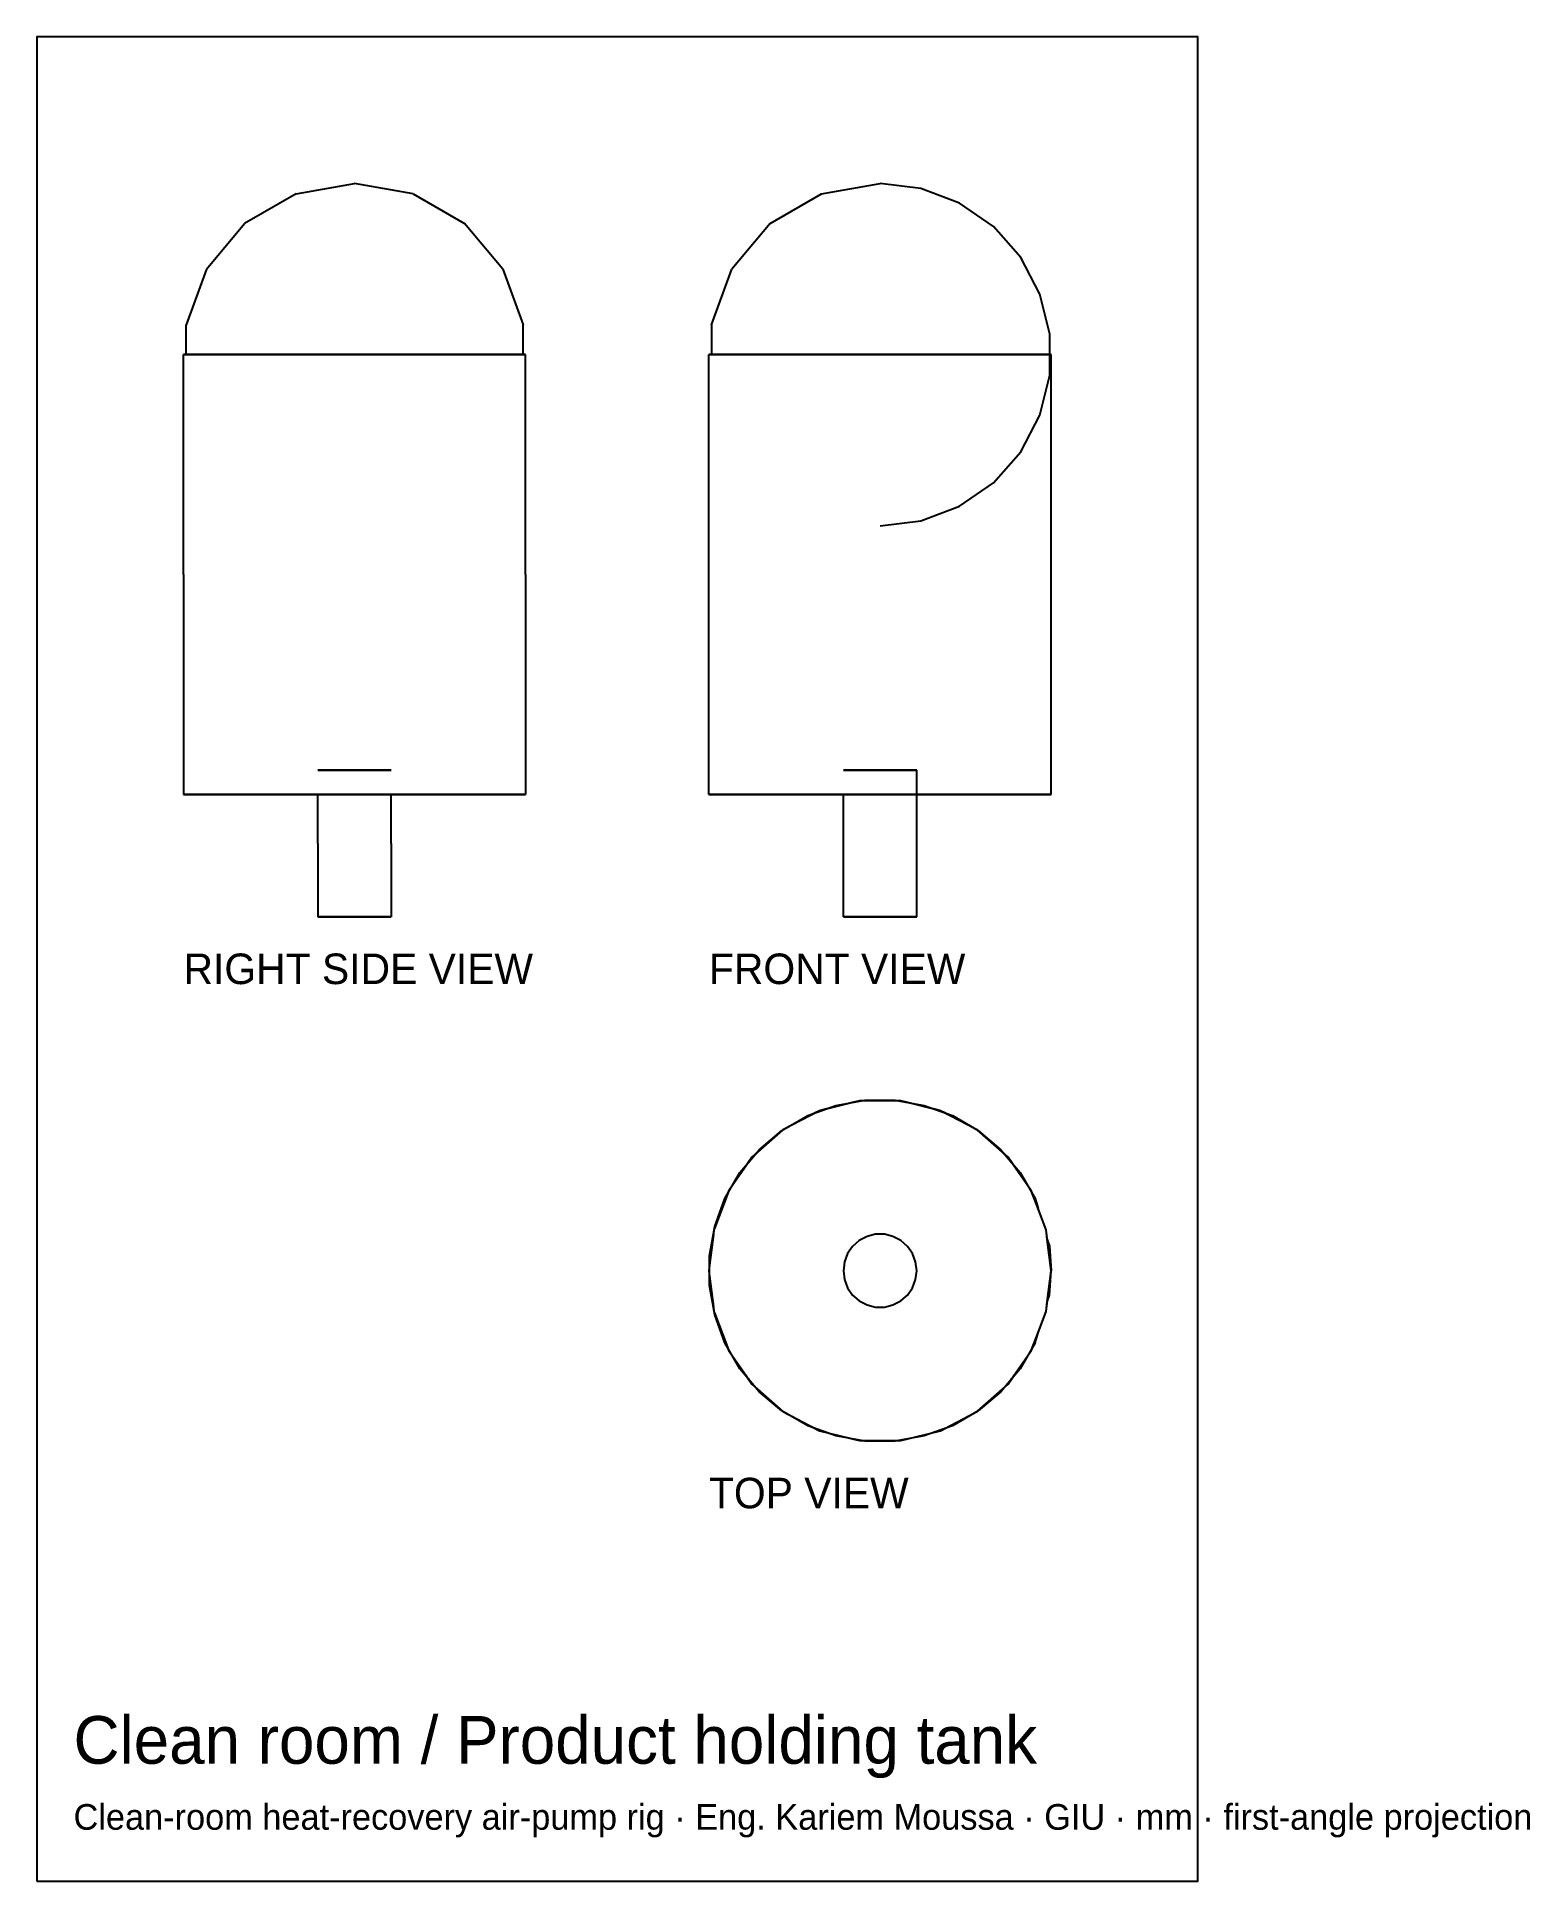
# Model space of a CAD drawing. Header units: millimetres. Extents: x 202 to 324, y 28 to 179.
import ezdxf

# ---------------------------------------------------------------- set-up
doc = ezdxf.new("R2010")
doc.units = ezdxf.units.MM
for name, color, linetype in [('BORDER', 7, 'Continuous'), ('HIDDEN', 8, 'Continuous'), ('TEXT', 5, 'Continuous'), ('VISIBLE', 7, 'Continuous')]:
    doc.layers.add(name, color=color, linetype=linetype)

msp = doc.modelspace()

# ---------------------------------------------------------------- linework, layer by layer
at = {"layer": 'BORDER'}
msp.add_lwpolyline([(202, 28.11), (297, 28.11), (297, 179), (202, 179)], close=True, dxfattribs=at)
at = {"layer": 'HIDDEN'}
for points in [[(214.1, 153), (214, 153)], [(214.91, 153), (214.1, 153)], [(216.48, 153), (214.91, 153)], [(218.72, 153), (216.48, 153)], [(221.49, 153), (218.72, 153)], [(224.65, 153), (221.49, 153)], [(228, 153), (224.65, 153)], [(231.35, 153), (228, 153)], [(234.51, 153), (231.35, 153)], [(237.28, 153), (234.51, 153)], [(239.52, 153), (237.28, 153)], [(241.09, 153), (239.52, 153)], [(241.9, 153), (241.09, 153)], [(242, 153), (241.9, 153)], [(257.41, 153), (257, 153)], [(258.6, 153), (257.41, 153)], [(260.52, 153), (258.6, 153)], [(263.05, 153), (260.52, 153)], [(266.04, 153), (263.05, 153)], [(269.31, 153), (266.04, 153)], [(272.69, 153), (269.31, 153)], [(275.96, 153), (272.69, 153)], [(278.95, 153), (275.96, 153)], [(281.48, 153), (278.95, 153)], [(283.4, 153), (281.48, 153)], [(284.59, 153), (283.4, 153)], [(285, 153), (284.59, 153)], [(284.9, 151.31), (284.9, 153)], [(284.09, 148.04), (284.9, 151.31)], [(282.52, 145.05), (284.09, 148.04)], [(280.28, 142.52), (282.52, 145.05)], [(277.51, 140.6), (280.28, 142.52)], [(274.35, 139.41), (277.51, 140.6)], [(271, 139), (274.35, 139.41)], [(225, 119), (225.02, 119)], [(225.02, 119), (225, 119)], [(225.02, 119), (225.19, 119)], [(225.19, 119), (225.02, 119)], [(225.19, 119), (225.53, 119)], [(225.53, 119), (225.19, 119)], [(225.53, 119), (226.01, 119)], [(226.01, 119), (225.53, 119)], [(226.01, 119), (226.61, 119)], [(226.61, 119), (226.01, 119)], [(226.61, 119), (227.28, 119)], [(227.28, 119), (226.61, 119)], [(227.28, 119), (228, 119)], [(228, 119), (227.28, 119)], [(228.72, 119), (228, 119)], [(228, 119), (228.72, 119)], [(229.39, 119), (228.72, 119)], [(228.72, 119), (229.39, 119)], [(229.99, 119), (229.39, 119)], [(229.39, 119), (229.99, 119)], [(230.47, 119), (229.99, 119)], [(229.99, 119), (230.47, 119)], [(230.81, 119), (230.47, 119)], [(230.47, 119), (230.81, 119)], [(230.98, 119), (230.81, 119)], [(230.81, 119), (230.98, 119)], [(231, 119), (230.98, 119)], [(230.98, 119), (231, 119)], [(268, 119), (268.09, 119)], [(268.09, 119), (268, 119)], [(268.09, 119), (268.34, 119)], [(268.34, 119), (268.09, 119)], [(268.34, 119), (268.75, 119)], [(268.75, 119), (268.34, 119)], [(268.75, 119), (269.3, 119)], [(269.3, 119), (268.75, 119)], [(269.3, 119), (269.94, 119)], [(269.94, 119), (269.3, 119)], [(269.94, 119), (270.64, 119)], [(270.64, 119), (269.94, 119)], [(270.64, 119), (271.36, 119)], [(271.36, 119), (270.64, 119)], [(271.36, 119), (272.06, 119)], [(272.06, 119), (271.36, 119)], [(272.06, 119), (272.7, 119)], [(272.7, 119), (272.06, 119)], [(272.7, 119), (273.25, 119)], [(273.25, 119), (272.7, 119)], [(273.25, 119), (273.66, 119)], [(273.66, 119), (273.25, 119)], [(273.66, 119), (273.91, 119)], [(273.91, 119), (273.66, 119)], [(273.91, 119), (274, 119)], [(274, 119), (273.91, 119)], [(274, 117), (274, 119)], [(214.1, 117), (214, 117)], [(214.91, 117), (214.1, 117)], [(216.48, 117), (214.91, 117)], [(218.72, 117), (216.48, 117)], [(221.49, 117), (218.72, 117)], [(224.65, 117), (221.49, 117)], [(228, 117), (224.65, 117)], [(231.35, 117), (228, 117)], [(234.51, 117), (231.35, 117)], [(237.28, 117), (234.51, 117)], [(239.52, 117), (237.28, 117)], [(241.09, 117), (239.52, 117)], [(241.9, 117), (241.09, 117)], [(242, 117), (241.9, 117)], [(257.41, 117), (257, 117)], [(258.6, 117), (257.41, 117)], [(260.52, 117), (258.6, 117)], [(263.05, 117), (260.52, 117)], [(266.04, 117), (263.05, 117)], [(269.31, 117), (266.04, 117)], [(272.69, 117), (269.31, 117)], [(275.96, 117), (272.69, 117)], [(278.95, 117), (275.96, 117)], [(281.48, 117), (278.95, 117)], [(283.4, 117), (281.48, 117)], [(284.59, 117), (283.4, 117)], [(285, 117), (284.59, 117)], [(225.02, 107), (225, 107)], [(225.19, 107), (225.02, 107)], [(225.53, 107), (225.19, 107)], [(226.01, 107), (225.53, 107)], [(226.61, 107), (226.01, 107)], [(227.28, 107), (226.61, 107)], [(228, 107), (227.28, 107)], [(228.72, 107), (228, 107)], [(229.39, 107), (228.72, 107)], [(229.99, 107), (229.39, 107)], [(230.47, 107), (229.99, 107)], [(230.81, 107), (230.47, 107)], [(230.98, 107), (230.81, 107)], [(231, 107), (230.98, 107)], [(268.09, 107), (268, 107)], [(268.34, 107), (268.09, 107)], [(268.75, 107), (268.34, 107)], [(269.3, 107), (268.75, 107)], [(269.94, 107), (269.3, 107)], [(270.64, 107), (269.94, 107)], [(271.36, 107), (270.64, 107)], [(272.06, 107), (271.36, 107)], [(272.7, 107), (272.06, 107)], [(273.25, 107), (272.7, 107)], [(273.66, 107), (273.25, 107)], [(273.91, 107), (273.66, 107)], [(274, 107), (273.91, 107)], [(266.04, 91.14), (263.05, 89.58)], [(265.69, 90.96), (263.22, 89.67)], [(269.31, 91.95), (266.04, 91.14)], [(268.83, 91.83), (266.51, 91.26)], [(272.69, 91.95), (269.31, 91.95)], [(272.5, 91.95), (269.5, 91.95)], [(275.96, 91.14), (272.69, 91.95)], [(275.49, 91.26), (273.17, 91.83)], [(278.95, 89.58), (275.96, 91.14)], [(278.78, 89.67), (276.31, 90.96)], [(263.05, 89.58), (260.52, 87.34)], [(263.02, 89.55), (260.77, 87.55)], [(281.48, 87.34), (278.95, 89.58)], [(281.23, 87.55), (278.98, 89.55)], [(260.52, 87.34), (258.6, 84.56)], [(260.23, 86.91), (258.9, 84.99)], [(283.4, 84.56), (281.48, 87.34)], [(283.1, 84.99), (281.77, 86.91)], [(258.6, 84.56), (257.41, 81.4)], [(284.59, 81.4), (283.4, 84.56)], [(258.51, 84.32), (257.45, 81.51)], [(283.94, 83.13), (283.49, 84.32)], [(257.41, 81.4), (257, 78.05)], [(257.36, 81), (257.05, 78.49)], [(268.75, 80.04), (268.34, 79.45)], [(268.75, 80.04), (268.34, 79.45)], [(269.3, 80.52), (268.75, 80.04)], [(269.3, 80.52), (268.75, 80.04)], [(269.94, 80.86), (269.3, 80.52)], [(269.94, 80.86), (269.3, 80.52)], [(270.64, 81.03), (269.94, 80.86)], [(270.64, 81.03), (269.94, 80.86)], [(271.36, 81.03), (270.64, 81.03)], [(271.36, 81.03), (270.64, 81.03)], [(272.06, 80.86), (271.36, 81.03)], [(272.06, 80.86), (271.36, 81.03)], [(272.7, 80.52), (272.06, 80.86)], [(272.7, 80.52), (272.06, 80.86)], [(273.25, 80.04), (272.7, 80.52)], [(273.25, 80.04), (272.7, 80.52)], [(273.66, 79.45), (273.25, 80.04)], [(273.66, 79.45), (273.25, 80.04)], [(285, 78.05), (284.59, 81.4)], [(285, 78.05), (284.69, 80.61)], [(268.09, 78.77), (268, 78.05)], [(268.09, 78.77), (268, 78.05)], [(268.34, 79.45), (268.09, 78.77)], [(268.34, 79.45), (268.09, 78.77)], [(273.91, 78.77), (273.66, 79.45)], [(273.91, 78.77), (273.66, 79.45)], [(274, 78.05), (273.91, 78.77)], [(274, 78.05), (273.91, 78.77)], [(257, 78.05), (257.41, 74.7)], [(257.05, 77.61), (257.36, 75.1)], [(268, 78.05), (268.09, 77.34)], [(268, 78.05), (268.09, 77.34)], [(268.09, 77.34), (268.34, 76.66)], [(268.09, 77.34), (268.34, 76.66)], [(273.66, 76.66), (273.91, 77.34)], [(273.66, 76.66), (273.91, 77.34)], [(273.91, 77.34), (274, 78.05)], [(273.91, 77.34), (274, 78.05)], [(284.59, 74.7), (285, 78.05)], [(284.69, 75.5), (285, 78.05)], [(268.34, 76.66), (268.75, 76.06)], [(268.34, 76.66), (268.75, 76.06)], [(268.75, 76.06), (269.3, 75.58)], [(268.75, 76.06), (269.3, 75.58)], [(269.3, 75.58), (269.94, 75.25)], [(269.3, 75.58), (269.94, 75.25)], [(272.06, 75.25), (272.7, 75.58)], [(272.06, 75.25), (272.7, 75.58)], [(272.7, 75.58), (273.25, 76.06)], [(272.7, 75.58), (273.25, 76.06)], [(273.25, 76.06), (273.66, 76.66)], [(273.25, 76.06), (273.66, 76.66)], [(257.41, 74.7), (258.6, 71.55)], [(257.45, 74.59), (258.51, 71.79)], [(269.94, 75.25), (270.64, 75.08)], [(269.94, 75.25), (270.64, 75.08)], [(270.64, 75.08), (271.36, 75.08)], [(270.64, 75.08), (271.36, 75.08)], [(271.36, 75.08), (272.06, 75.25)], [(271.36, 75.08), (272.06, 75.25)], [(283.4, 71.55), (284.59, 74.7)], [(283.49, 71.79), (283.94, 72.98)], [(258.6, 71.55), (260.52, 68.77)], [(258.9, 71.12), (260.23, 69.19)], [(281.48, 68.77), (283.4, 71.55)], [(281.77, 69.19), (283.1, 71.12)], [(260.52, 68.77), (263.05, 66.53)], [(260.77, 68.55), (263.02, 66.56)], [(278.95, 66.53), (281.48, 68.77)], [(278.98, 66.56), (281.23, 68.55)], [(263.05, 66.53), (266.04, 64.96)], [(263.22, 66.44), (265.69, 65.14)], [(275.96, 64.96), (278.95, 66.53)], [(276.31, 65.14), (278.78, 66.44)], [(266.04, 64.96), (269.31, 64.16)], [(272.69, 64.16), (275.96, 64.96)], [(266.51, 64.85), (268.83, 64.27)], [(269.31, 64.16), (272.69, 64.16)], [(269.5, 64.16), (272.5, 64.16)], [(273.17, 64.27), (275.49, 64.85)]]:
    msp.add_lwpolyline(points, dxfattribs=at)
at = {"layer": 'VISIBLE'}
for points in [[(223.21, 166.16), (219, 163.72)], [(223.21, 166.16), (228, 167)], [(232.79, 166.16), (228, 167)], [(232.79, 166.16), (237, 163.72)], [(262, 163.72), (266.21, 166.16)], [(266.21, 166.16), (271, 167)], [(274.35, 166.59), (271, 167)], [(277.51, 165.4), (274.35, 166.59)], [(280.28, 163.48), (277.51, 165.4)], [(215.88, 160), (219, 163.72)], [(240.12, 160), (237, 163.72)], [(262, 163.72), (258.88, 160)], [(282.52, 160.95), (280.28, 163.48)], [(215.88, 160), (214.21, 155.43)], [(240.12, 160), (241.79, 155.43)], [(257.21, 155.43), (258.88, 160)], [(284.09, 157.96), (282.52, 160.95)], [(284.9, 154.69), (284.09, 157.96)], [(214.21, 153), (214.21, 155.43)], [(241.79, 153), (241.79, 155.43)], [(257.21, 155.43), (257.21, 153)], [(284.9, 153), (284.9, 154.69)], [(214, 153), (214.1, 153)], [(214, 135), (214, 153)], [(214.1, 153), (214.91, 153)], [(214.91, 153), (216.48, 153)], [(216.48, 153), (218.72, 153)], [(218.72, 153), (221.49, 153)], [(221.49, 153), (224.65, 153)], [(224.65, 153), (228, 153)], [(228, 153), (231.35, 153)], [(231.35, 153), (234.51, 153)], [(234.51, 153), (237.28, 153)], [(237.28, 153), (239.52, 153)], [(239.52, 153), (241.09, 153)], [(241.09, 153), (241.9, 153)], [(241.9, 153), (242, 153)], [(242, 135), (242, 153)], [(257, 153), (257.41, 153)], [(257, 117), (257, 153)], [(257.41, 153), (258.6, 153)], [(258.6, 153), (260.52, 153)], [(260.52, 153), (263.05, 153)], [(263.05, 153), (266.04, 153)], [(266.04, 153), (269.31, 153)], [(269.31, 153), (272.69, 153)], [(272.69, 153), (275.96, 153)], [(275.96, 153), (278.95, 153)], [(278.95, 153), (281.48, 153)], [(281.48, 153), (283.4, 153)], [(283.4, 153), (284.59, 153)], [(284.59, 153), (285, 153)], [(285, 117), (285, 153)], [(214, 135), (214, 117)], [(242, 135), (242, 117)], [(214, 117), (214.1, 117)], [(214.1, 117), (214.91, 117)], [(214.91, 117), (216.48, 117)], [(216.48, 117), (218.72, 117)], [(218.72, 117), (221.49, 117)], [(221.49, 117), (224.65, 117)], [(224.65, 117), (228, 117)], [(225, 113), (225, 117)], [(228, 117), (231.35, 117)], [(231, 113), (231, 117)], [(231.35, 117), (234.51, 117)], [(234.51, 117), (237.28, 117)], [(237.28, 117), (239.52, 117)], [(239.52, 117), (241.09, 117)], [(241.09, 117), (241.9, 117)], [(241.9, 117), (242, 117)], [(257, 117), (257.41, 117)], [(257.41, 117), (258.6, 117)], [(258.6, 117), (260.52, 117)], [(260.52, 117), (263.05, 117)], [(263.05, 117), (266.04, 117)], [(266.04, 117), (269.31, 117)], [(268, 107), (268, 117)], [(269.31, 117), (272.69, 117)], [(272.69, 117), (275.96, 117)], [(274, 107), (274, 117)], [(275.96, 117), (278.95, 117)], [(278.95, 117), (281.48, 117)], [(281.48, 117), (283.4, 117)], [(283.4, 117), (284.59, 117)], [(284.59, 117), (285, 117)], [(225, 113), (225, 107)], [(231, 113), (231, 107)], [(225, 107), (225.02, 107)], [(225.02, 107), (225.19, 107)], [(225.19, 107), (225.53, 107)], [(225.53, 107), (226.01, 107)], [(226.01, 107), (226.61, 107)], [(226.61, 107), (227.28, 107)], [(227.28, 107), (228, 107)], [(228, 107), (228.72, 107)], [(228.72, 107), (229.39, 107)], [(229.39, 107), (229.99, 107)], [(229.99, 107), (230.47, 107)], [(230.47, 107), (230.81, 107)], [(230.81, 107), (230.98, 107)], [(230.98, 107), (231, 107)], [(268, 107), (268.09, 107)], [(268.09, 107), (268.34, 107)], [(268.34, 107), (268.75, 107)], [(268.75, 107), (269.3, 107)], [(269.3, 107), (269.94, 107)], [(269.94, 107), (270.64, 107)], [(270.64, 107), (271.36, 107)], [(271.36, 107), (272.06, 107)], [(272.06, 107), (272.7, 107)], [(272.7, 107), (273.25, 107)], [(273.25, 107), (273.66, 107)], [(273.66, 107), (273.91, 107)], [(273.91, 107), (274, 107)], [(262.97, 89.52), (265.08, 90.74)], [(265.08, 90.74), (267.38, 91.58)], [(266.04, 91.14), (265.69, 90.96)], [(266.51, 91.26), (266.04, 91.14)], [(267.38, 91.58), (269.78, 92)], [(269.31, 91.95), (268.83, 91.83)], [(269.5, 91.95), (269.31, 91.95)], [(269.78, 92), (272.22, 92)], [(272.22, 92), (274.62, 91.58)], [(272.69, 91.95), (272.5, 91.95)], [(273.17, 91.83), (272.69, 91.95)], [(274.62, 91.58), (276.92, 90.74)], [(275.96, 91.14), (275.49, 91.26)], [(276.31, 90.96), (275.96, 91.14)], [(276.92, 90.74), (279.03, 89.52)], [(261.1, 87.95), (262.97, 89.52)], [(263.05, 89.58), (263.02, 89.55)], [(263.22, 89.67), (263.05, 89.58)], [(278.95, 89.58), (278.78, 89.67)], [(278.98, 89.55), (278.95, 89.58)], [(279.03, 89.52), (280.9, 87.95)], [(259.53, 86.08), (261.1, 87.95)], [(260.77, 87.55), (260.52, 87.34)], [(280.9, 87.95), (282.47, 86.08)], [(281.48, 87.34), (281.23, 87.55)], [(258.31, 83.97), (259.53, 86.08)], [(260.52, 87.34), (260.23, 86.91)], [(281.77, 86.91), (281.48, 87.34)], [(282.47, 86.08), (283.69, 83.97)], [(258.6, 84.56), (258.51, 84.32)], [(258.9, 84.99), (258.6, 84.56)], [(283.4, 84.56), (283.1, 84.99)], [(283.49, 84.32), (283.4, 84.56)], [(257.48, 81.68), (258.31, 83.97)], [(283.69, 83.97), (283.94, 83.13)], [(284.59, 81.4), (283.94, 83.13)], [(257.05, 79.27), (257.48, 81.68)], [(257.45, 81.51), (257.41, 81.4)], [(257.41, 81.4), (257.36, 81)], [(284.69, 80.61), (284.59, 81.4)], [(284.69, 80.61), (284.86, 80.05)], [(284.86, 80.05), (285, 78.05)], [(257.05, 78.49), (257, 78.05)], [(257.05, 76.83), (257.05, 79.27)], [(257, 78.05), (257.05, 77.61)], [(284.86, 76.06), (285, 78.05)], [(257.48, 74.43), (257.05, 76.83)], [(284.59, 74.7), (284.69, 75.5)], [(284.69, 75.5), (284.86, 76.06)], [(257.36, 75.1), (257.41, 74.7)], [(257.41, 74.7), (257.45, 74.59)], [(258.31, 72.14), (257.48, 74.43)], [(283.94, 72.98), (284.59, 74.7)], [(283.69, 72.14), (283.94, 72.98)], [(259.53, 70.02), (258.31, 72.14)], [(258.51, 71.79), (258.6, 71.55)], [(258.6, 71.55), (258.9, 71.12)], [(283.69, 72.14), (282.47, 70.02)], [(283.1, 71.12), (283.4, 71.55)], [(283.4, 71.55), (283.49, 71.79)], [(261.1, 68.15), (259.53, 70.02)], [(282.47, 70.02), (280.9, 68.15)], [(260.23, 69.19), (260.52, 68.77)], [(260.52, 68.77), (260.77, 68.55)], [(262.97, 66.59), (261.1, 68.15)], [(280.9, 68.15), (279.03, 66.59)], [(281.23, 68.55), (281.48, 68.77)], [(281.48, 68.77), (281.77, 69.19)], [(265.08, 65.36), (262.97, 66.59)], [(263.02, 66.56), (263.05, 66.53)], [(263.05, 66.53), (263.22, 66.44)], [(279.03, 66.59), (276.92, 65.36)], [(278.78, 66.44), (278.95, 66.53)], [(278.95, 66.53), (278.98, 66.56)], [(267.38, 64.53), (265.08, 65.36)], [(265.69, 65.14), (266.04, 64.96)], [(266.04, 64.96), (266.51, 64.85)], [(276.92, 65.36), (274.62, 64.53)], [(275.49, 64.85), (275.96, 64.96)], [(275.96, 64.96), (276.31, 65.14)], [(269.78, 64.11), (267.38, 64.53)], [(268.83, 64.27), (269.31, 64.16)], [(269.31, 64.16), (269.5, 64.16)], [(272.22, 64.11), (269.78, 64.11)], [(274.62, 64.53), (272.22, 64.11)], [(272.5, 64.16), (272.69, 64.16)], [(272.69, 64.16), (273.17, 64.27)]]:
    msp.add_lwpolyline(points, dxfattribs=at)

# ---------------------------------------------------------------- texts
at = {"layer": 'TEXT'}
for s, height, p in [('RIGHT SIDE VIEW', 2.5, (214, 101.5)), ('FRONT VIEW', 2.5, (257, 101.5)), ('TOP VIEW', 2.5, (257, 58.61)), ('Clean room / Product holding tank', 3.9, (205, 37.71)), ('Clean-room heat-recovery air-pump rig · Eng. Kariem Moussa · GIU · mm · first-angle projection', 2.1, (205, 32.31))]:
    msp.add_text(s, height=height, dxfattribs=at).set_placement(p)

doc.saveas('drawing.dxf')
